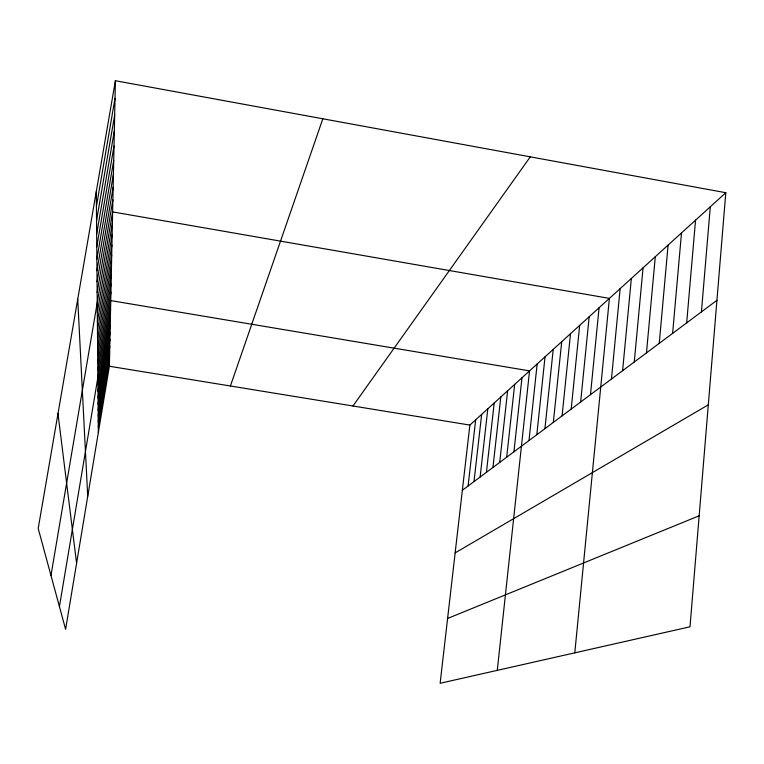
<?xml version="1.0" encoding="UTF-8"?>
<svg xmlns="http://www.w3.org/2000/svg" width="764" height="764" viewBox="0 0 764 764"><rect width="100%" height="100%" fill="white"/><g stroke="black" fill="none" stroke-linecap="round" stroke-linejoin="round"><path stroke-width="1.15" d="M115.393 80.726L38.2 528.44L65.599 629.316L109.376 366.252L115.393 80.726L725.8 192.709L690.007 626.805L440.131 683.274L469.87 425.07L725.8 192.709M701.419 311.884L710.3 206.786M686.674 322.886L695.546 220.175M672.626 333.371L681.498 232.934M659.246 343.361L668.089 245.101M634.273 361.993L643.059 267.83M646.468 352.892L655.292 256.723M622.603 370.702L631.351 278.459M611.439 379.03L620.139 288.639M574.795 652.838L609.395 298.399L112.623 211.895L50.968 575.454M590.486 394.673L599.081 307.758M571.176 409.074L579.666 325.388M580.64 402.017L589.178 316.745M562.084 415.864L570.517 333.696M544.923 428.671L553.222 349.387M553.337 422.387L561.712 341.689M528.984 440.57L537.159 363.97M536.806 434.726L545.047 356.817M497.288 670.362L529.548 370.884L110.761 300.596L59.43 606.597M506.694 457.197L514.678 384.387M513.933 451.791L521.984 377.76M492.952 467.453L500.802 396.984M499.704 462.411L507.621 390.796M480.117 477.032L487.824 408.769M486.429 472.324L494.203 402.972M468.093 486.009L475.666 419.808M474.005 481.597L481.654 414.374M97.802 370.397L110.933 292.182M97.916 384.512L110.579 308.952M97.973 391.292L110.408 317.012M98.031 397.824L110.245 324.786M98.088 404.137L110.092 332.292M98.136 410.23L109.94 339.55M98.184 416.113L109.787 346.56M98.231 421.804L109.644 353.34M98.279 427.315L109.51 359.901M97.314 312.39L112.384 223.403M97.391 321.72L112.155 234.443M97.467 330.659L111.926 245.034M97.544 339.245L111.716 255.214M97.611 347.486L111.506 264.993M97.677 355.422L111.305 274.4M97.744 363.053L111.114 283.463M96.656 234.09L114.333 130.911M96.761 246.915L114.017 146.029M96.866 259.13L113.712 160.44M96.961 270.771L113.425 174.182M97.057 281.887L113.148 187.323M97.152 292.507L112.881 199.872M96.426 206.423L115.02 98.317M96.541 220.615L114.667 115.02M230.403 386.001L322.838 118.783M352.958 405.99L530.283 156.84M462.354 490.287L716.928 300.309M455.153 552.869L708.314 404.834M447.589 618.468L699.165 515.795M109.376 366.252L469.87 425.07M57.978 413.706L76.591 563.24M77.727 299.192L87.717 496.39M96.302 191.468L98.327 432.644"/></g></svg>
